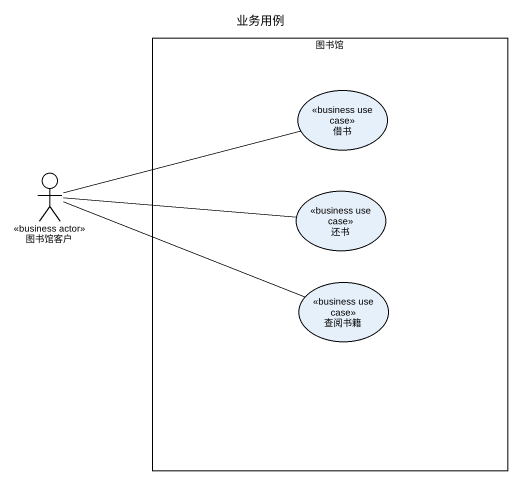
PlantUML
@startuml
title 业务用例
rectangle 图书馆 {
  usecase 借书 <<business use case>>
  usecase 还书 <<business use case>>
  usecase 查阅书籍 <<business use case>>
}
actor 图书馆客户 <<business actor>>
图书馆客户 -right- 借书
图书馆客户 -right- 借书
图书馆客户 -right- 还书
图书馆客户 -right- 查阅书籍
@enduml
